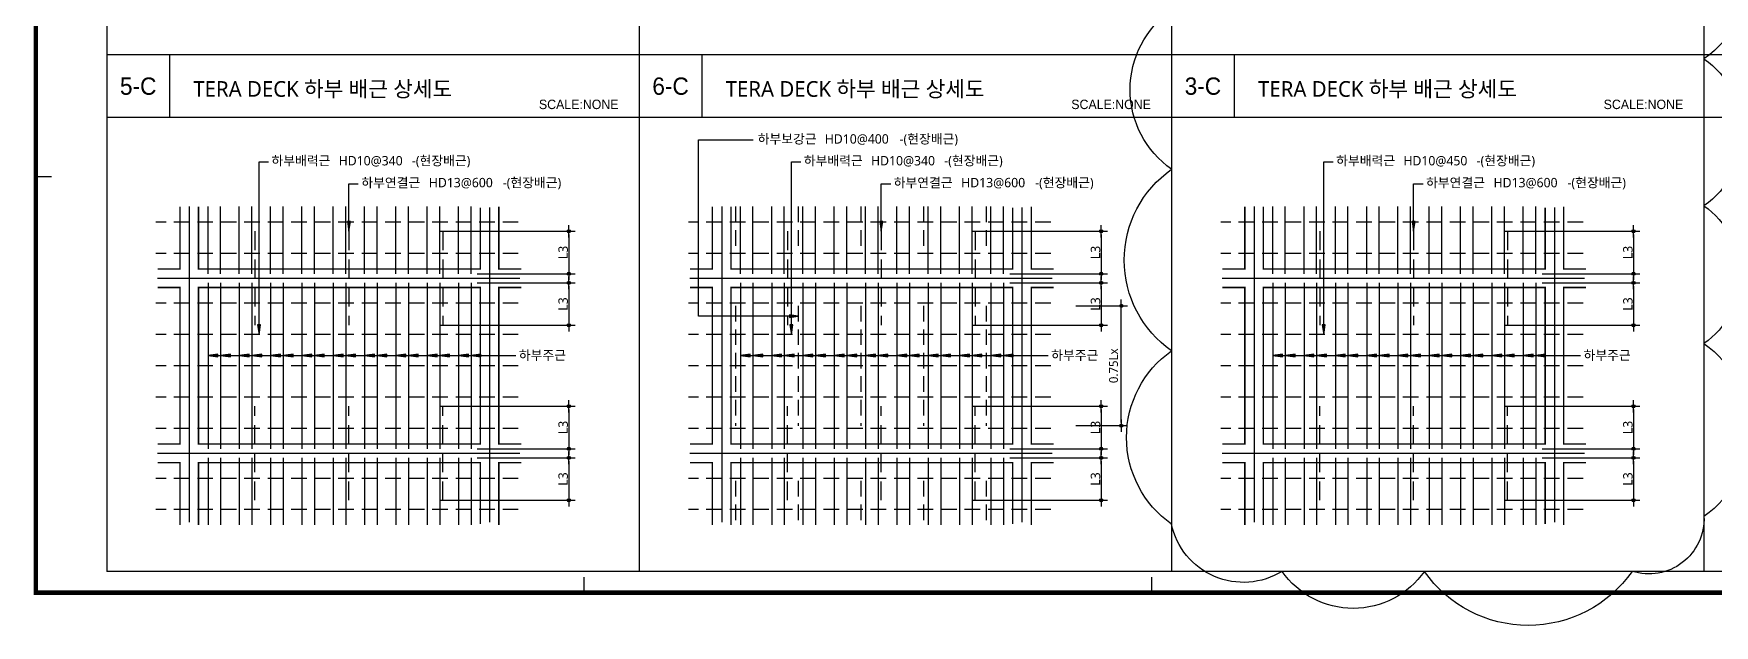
# Model space of a CAD drawing. Extents: x 10983 to 44623, y -18406 to 11294.
# Drawn here: x 19676 to 25043, y -463 to 1428 of the extents above; entities that cross this region are included whole.
import ezdxf
from ezdxf.enums import TextEntityAlignment as Align

# ---------------------------------------------------------------- set-up
doc = ezdxf.new("R2010")
doc.units = 0
doc.header["$LTSCALE"] = 100
doc.header["$MEASUREMENT"] = 0
doc.header["$PDMODE"] = 3
doc.header["$PDSIZE"] = 10
doc.linetypes.add('CEN', pattern=[62, 60, -1, 0, -1])
doc.linetypes.add('HIDDENX2', pattern=[0.75, 0.5, -0.25])
doc.layers.get('0').update_dxf_attribs({"linetype": 'CONTINUOUS'})
doc.layers.get('Defpoints').update_dxf_attribs({"color": 165, "linetype": 'CONTINUOUS'})
for name, color, linetype in [('$$배력근', 210, 'CONTINUOUS'), ('$$주근(이음근)', 130, 'CEN'), ('7DIM', 7, 'CONTINUOUS'), ('CEN', 1, 'CEN'), ('D-TEX1', 6, 'CONTINUOUS'), ('D-TEX3', 9, 'CONTINUOUS'), ('DIM', 7, 'CONTINUOUS'), ('E', 115, 'CONTINUOUS'), ('form', 7, 'CONTINUOUS'), ('H', 8, 'CONTINUOUS'), ('h3', 1, 'CONTINUOUS'), ('NDS_DCN', 10, 'CONTINUOUS'), ('TEXT', 3, 'CONTINUOUS'), ('TG-TABLE.TEX', 7, 'CONTINUOUS'), ('TXT', 3, 'CONTINUOUS'), ('이름', 7, 'CONTINUOUS')]:
    doc.layers.add(name, color=color, linetype=linetype)
doc.layers.add('AM_0', color=7, linetype='CONTINUOUS', lineweight=35)
doc.styles.add('H', font='malgun.ttf', dxfattribs={"width": 0.9})
doc.styles.add('HD', font='Gulim.ttf')
doc.styles.get("Standard").update_dxf_attribs({"font": ''})
doc.styles.add('VICON TEXT', font='malgun.ttf')
doc.styles.add('돋음', font='Dotum.ttf')
doc.styles.add('맑은고딕', font='malgun.ttf')
doc.styles.get('Standard').set_extended_font_data('Haansoft Dotum')
doc.dimstyles.get("Standard").update_dxf_attribs({"dimtxt": 0.18, "dimasz": 0.18, "dimexe": 0.18, "dimexo": 0.0625, "dimgap": 0.09, "dimtad": 0, "dimtih": 1, "dimtoh": 1, "dimdec": 4, "dimzin": 0, "dimdsep": 46, "dimtxsty": 'Standard', "dimcen": 0.09, "dimadec": 0, "dimazin": 0, "dimtfac": 1, "dimtdec": 4, "dimtofl": 0, "dimtmove": 0, "dimatfit": 3, "dimfxl": 1, "dimtolj": 1, "dimtzin": 0, "dimarcsym": 0})

# ---------------------------------------------------------------- blocks, each defined once
blk = doc.blocks.new('Deck_Sh03')
at = {"layer": 'form', "color": 30}
for p, q in [((-226.8, 1261.3), (-176.8, 1261.3)), ((1523.9, -68.2), (1523.9, -18.2)), ((3337.4, -68.2), (3337.4, -18.2))]:
    blk.add_line(p, q, dxfattribs=at)
at = {"layer": 'form', "color": 30, "const_width": 14.2}
blk.add_lwpolyline([(-226.8, 5250), (-226.8, -68.2), (7726.8, -68.2), (7726.8, 5250)], close=True, dxfattribs=at)
at = {"layer": 'TG-TABLE.TEX', "color": 3, "ltscale": 0.5, "style": 'VICON TEXT'}
blk.add_attdef('DKTYT', text='', height=100, dxfattribs=at).set_placement((2425.2, 5047), align=Align.RIGHT)
at = {"layer": 'TXT', "ltscale": 0.5, "style": 'VICON TEXT'}
blk.add_attdef('DKTYR', text='', height=45, dxfattribs=at).set_placement((7248.4, 1495), align=Align.RIGHT)
blk = doc.blocks.new('DIMDOT')
at = {"color": 0}
blk.add_line((-2, 0), (2, 0), dxfattribs=at)
for radius in [0.5, 0.25]:
    blk.add_circle((0, 0), radius, dxfattribs=at)
blk = doc.blocks.new('*D65')
at = {"layer": '7DIM', "linetype": 'ByBlock', "lineweight": -2}
for p, q in [((1062.9, 1086.2), (1495.1, 1086.2)), ((1475.1, 1076.2), (1475.1, 960.9)), ((1182.9, 950.9), (1495.1, 950.9))]:
    blk.add_line(p, q, dxfattribs=at)
at = {"layer": 'Defpoints', "color": 0, "ltscale": 0.5}
for p in [(1042.9, 1086.2), (1162.9, 950.9), (1475.1, 950.9)]:
    blk.add_point(p, dxfattribs=at)
at = {"layer": '7DIM', "lineweight": -2, "ltscale": 0.5, "xscale": 10, "yscale": 10, "zscale": 10}
for p, rotation in [((1475.1, 1086.2), 90), ((1475.1, 950.9), 270)]:
    blk.add_blockref('DIMDOT', p, dxfattribs=dict(at, rotation=rotation))
at = {"layer": '7DIM', "color": 9, "ltscale": 0.5, "insert": (1457.1, 1018.6), "char_height": 30, "attachment_point": 5, "rotation": 90, "style": 'VICON TEXT'}
blk.add_mtext('\\A1;L3', dxfattribs=at)
blk = doc.blocks.new('*D66')
at = {"layer": '7DIM', "linetype": 'ByBlock', "lineweight": -2}
for p, q in [((1182.9, 921.5), (1495.1, 921.5)), ((1475.1, 911.5), (1475.1, 796.2)), ((1062.9, 786.2), (1495.1, 786.2))]:
    blk.add_line(p, q, dxfattribs=at)
at = {"layer": 'Defpoints', "color": 0, "ltscale": 0.5}
for p in [(1162.9, 921.5), (1042.9, 786.2), (1475.1, 786.2)]:
    blk.add_point(p, dxfattribs=at)
at = {"layer": '7DIM', "lineweight": -2, "ltscale": 0.5, "xscale": 10, "yscale": 10, "zscale": 10}
for p, rotation in [((1475.1, 921.5), 90), ((1475.1, 786.2), 270)]:
    blk.add_blockref('DIMDOT', p, dxfattribs=dict(at, rotation=rotation))
at = {"layer": '7DIM', "color": 9, "ltscale": 0.5, "insert": (1457.1, 853.9), "char_height": 30, "attachment_point": 5, "rotation": 90, "style": 'VICON TEXT'}
blk.add_mtext('\\A1;L3', dxfattribs=at)
blk = doc.blocks.new('*D67')
at = {"layer": '7DIM', "linetype": 'ByBlock', "lineweight": -2}
for p, q in [((1062.9, 527.2), (1495.1, 527.2)), ((1475.1, 517.2), (1475.1, 401.9)), ((1182.9, 391.9), (1495.1, 391.9))]:
    blk.add_line(p, q, dxfattribs=at)
at = {"layer": 'Defpoints', "color": 0, "ltscale": 0.5}
for p in [(1042.9, 527.2), (1162.9, 391.9), (1475.1, 391.9)]:
    blk.add_point(p, dxfattribs=at)
at = {"layer": '7DIM', "lineweight": -2, "ltscale": 0.5, "xscale": 10, "yscale": 10, "zscale": 10}
for p, rotation in [((1475.1, 527.2), 90), ((1475.1, 391.9), 270)]:
    blk.add_blockref('DIMDOT', p, dxfattribs=dict(at, rotation=rotation))
at = {"layer": '7DIM', "color": 9, "ltscale": 0.5, "insert": (1457.1, 459.6), "char_height": 30, "attachment_point": 5, "rotation": 90, "style": 'VICON TEXT'}
blk.add_mtext('\\A1;L3', dxfattribs=at)
blk = doc.blocks.new('*D68')
at = {"layer": '7DIM', "linetype": 'ByBlock', "lineweight": -2}
for p, q in [((1182.9, 362.5), (1495.1, 362.5)), ((1475.1, 352.5), (1475.1, 237.2)), ((1062.9, 227.2), (1495.1, 227.2))]:
    blk.add_line(p, q, dxfattribs=at)
at = {"layer": 'Defpoints', "color": 0, "ltscale": 0.5}
for p in [(1162.9, 362.5), (1042.9, 227.2), (1475.1, 227.2)]:
    blk.add_point(p, dxfattribs=at)
at = {"layer": '7DIM', "lineweight": -2, "ltscale": 0.5, "xscale": 10, "yscale": 10, "zscale": 10}
for p, rotation in [((1475.1, 362.5), 90), ((1475.1, 227.2), 270)]:
    blk.add_blockref('DIMDOT', p, dxfattribs=dict(at, rotation=rotation))
at = {"layer": '7DIM', "color": 9, "ltscale": 0.5, "insert": (1457.1, 294.9), "char_height": 30, "attachment_point": 5, "rotation": 90, "style": 'VICON TEXT'}
blk.add_mtext('\\A1;L3', dxfattribs=at)
blk = doc.blocks.new('Bar_SB01')
at = {"layer": 'D-TEX3', "linetype": 'ByBlock'}
h = blk.add_hatch(color=256, dxfattribs=at)
h.paths.add_polyline_path([(490.7, 787.9), (486, 787.9), (486, 756.5)])
h.paths.add_polyline_path([(486, 787.9), (481.3, 787.9), (486, 756.5)])
at = {"layer": 'H', "true_color": 0xc7c8ca}
h = blk.add_hatch(color=9, dxfattribs=at)
h.dxf.hatch_style = 1
h.paths.add_polyline_path([(1486.1, 3666.7), (1285.1, 3666.7), (1285.1, 3642.6), (1486.1, 3642.6)])
h.paths.add_polyline_path([(1285.1, 3666.7), (1153.2, 3666.7), (1123.9, 3642.6), (1285.1, 3642.6), (1285.1, 3646.7)])
h.paths.add_polyline_path([(1153.2, 3666.7), (993.3, 3666.7), (962.4, 3642.6), (1123.9, 3642.6)])
h.paths.add_polyline_path([(972.4, 3666.7), (952.7, 3666.7), (951.7, 3642.6), (960.5, 3642.6)])
h.paths.add_polyline_path([(952.7, 3666.7), (914.4, 3666.7), (914.4, 3642.6), (951.7, 3642.6)])
h.paths.add_polyline_path([(914.4, 3666.7), (739.7, 3666.7), (729.1, 3642.6), (914.4, 3642.6)])
h.paths.add_polyline_path([(739.7, 3666.7), (729.1, 3666.7), (729.1, 3642.6)], flags=17)
h.paths.add_polyline_path([(729.1, 3666.7), (718.5, 3666.7), (729.1, 3642.6)], flags=17)
h.paths.add_polyline_path([(718.5, 3666.7), (543.7, 3666.7), (543.7, 3642.6), (729.1, 3642.6)])
h.paths.add_polyline_path([(541.8, 3666.7), (530.2, 3666.7), (543.7, 3642.6), (543.7, 3642.6)])
h.paths.add_polyline_path([(543.7, 3666.7), (541.8, 3666.7), (543.7, 3642.6)])
h.paths.add_polyline_path([(530.2, 3666.7), (343.7, 3666.7), (343.7, 3642.6), (543.7, 3642.6)])
h.paths.add_polyline_path([(960.5, 3642.6), (962.4, 3642.6), (993.3, 3666.7), (972.4, 3666.7)])
at = {"layer": '$$배력근', "linetype": 'HIDDENX2'}
for p, q in [((1313.9, 1115.9), (156.8, 1115.9)), ((1313.9, 1015.5), (156.8, 1015.5)), ((1313.9, 856.5), (156.8, 856.5)), ((1313.9, 756.5), (156.8, 756.5)), ((1313.9, 656.5), (156.8, 656.5)), ((1313.9, 556.5), (156.8, 556.5)), ((1313.9, 456.5), (156.8, 456.5)), ((1313.9, 297.1), (156.8, 297.1)), ((1313.9, 197.9), (156.8, 197.9))]:
    blk.add_line(p, q, dxfattribs=at)
at = {"layer": 'D-TEX3'}
for p, q in [((1486.1, 3666.7), (343.7, 3666.7)), ((1486.1, 3642.6), (343.7, 3642.6))]:
    blk.add_line(p, q, dxfattribs=at)
at = {"layer": 'D-TEX3', "linetype": 'ByBlock'}
for p, q in [((486, 756.5), (486, 1308.3)), ((486, 1308.3), (516, 1308.3))]:
    blk.add_line(p, q, dxfattribs=at)
blk.add_lwpolyline([(490.7, 787.9), (481.3, 787.9), (486, 756.5), (490.7, 787.9)], dxfattribs=at)
at = {"layer": '이름', "color": 7}
for q in [(902.6, 3615.5), (927.2, 3615.5)]:
    blk.add_line((914.9, 3642.6), q, dxfattribs=at)
at = {"layer": '이름'}
blk.add_lwpolyline([(914.9, 3642.6), (914.9, 3396.5), (1130.7, 3396.5)], dxfattribs=at)
at = {"layer": 'D-TEX1', "color": 9, "linetype": 'ByBlock', "style": 'VICON TEXT'}
for s, p in [('하부배력근 ', (525.6, 1296.8)), ('-(현장배근)', (974.1, 1296.8))]:
    blk.add_text(s, height=30, dxfattribs=at).set_placement(p)
at = {"layer": 'D-TEX3', "color": 30, "ltscale": 0.5, "style": 'H', "width": 0.9}
blk.add_attdef('BAS', (1323.4, 3382.7), '', height=30, dxfattribs=at)
at = {"layer": '이름', "style": 'H', "width": 0.9}
for s, p in [('하부배력근', (1134.7, 3382.4)), ('(현장배근)', (1522.8, 3382.7))]:
    blk.add_text(s, height=30, dxfattribs=at).set_placement(p)
at = {"layer": '이름', "color": 30, "ltscale": 0.5, "style": 'VICON TEXT'}
blk.add_attdef('BAS', (740.2, 1296.8), '', height=30, dxfattribs=at)
blk = doc.blocks.new('ARR_TXT_MB01')
at = {"layer": 'D-TEX3', "linetype": 'ByBlock'}
h = blk.add_hatch(color=256, dxfattribs=at)
h.paths.add_polyline_path([(479.9, 819.2), (479.9, 815), (507.6, 815)])
h.paths.add_polyline_path([(479.9, 815), (479.9, 810.9), (507.6, 815)])
blk.add_lwpolyline([(479.9, 819.2), (479.9, 810.9), (507.6, 815), (479.9, 819.2)], dxfattribs=at)
at = {"layer": 'DIM'}
blk.add_lwpolyline([(507.6, 815), (189.2, 815), (189.2, 1378.3), (363.4, 1378.3)], dxfattribs=at)
at = {"layer": '이름', "color": 7}
for q in [(1093.4, 3590.5), (1117.9, 3590.5)]:
    blk.add_line((1105.7, 3617.6), q, dxfattribs=at)
at = {"layer": '이름'}
blk.add_lwpolyline([(1105.7, 3617.6), (1105.7, 3513.8), (1134.3, 3513.8)], dxfattribs=at)
at = {"layer": 'D-TEX3', "color": 30, "ltscale": 0.5, "style": 'H', "width": 0.9}
blk.add_attdef('BAM', (1325.5, 3496.9), '', height=30, dxfattribs=at)
at = {"layer": 'D-TEX3', "color": 30, "ltscale": 0.5, "style": 'VICON TEXT'}
blk.add_attdef('BAM', (592.5, 1366.4), '', height=30, dxfattribs=at)
at = {"layer": 'TEXT', "color": 9, "style": 'VICON TEXT'}
for s, p in [('하부보강근', (378.3, 1366.4)), ('-(현장배근)', (831.4, 1366.4))]:
    blk.add_text(s, height=30, dxfattribs=at).set_placement(p)
at = {"layer": '이름', "style": 'H', "width": 0.9}
for s, p in [('하부보강근', (1136.8, 3496.5)), ('(현장배근)', (1524.9, 3496.9))]:
    blk.add_text(s, height=30, dxfattribs=at).set_placement(p)
blk = doc.blocks.new('*D25')
at = {"layer": 'Defpoints', "color": 0, "linetype": 'ByBlock', "transparency": 16777216}
for p in [(102594.1, 197.1), (102759.6, 197.1), (102594.1, -185.6)]:
    blk.add_point(p, dxfattribs=at)
at = {"layer": 'DIM', "linetype": 'ByBlock', "lineweight": -2, "transparency": 16777216}
for p, q in [((102614.1, 197.1), (102779.6, 197.1)), ((102759.6, -175.6), (102759.6, 187.1)), ((102614.1, -185.6), (102779.6, -185.6))]:
    blk.add_line(p, q, dxfattribs=at)
at = {"layer": 'DIM', "linetype": 'ByBlock', "lineweight": -2, "transparency": 16777216, "xscale": 10, "yscale": 10, "zscale": 10}
for p, rotation in [((102759.6, 197.1), 90), ((102759.6, -185.6), 270)]:
    blk.add_blockref('DIMDOT', p, dxfattribs=dict(at, rotation=rotation))
at = {"layer": 'DIM', "color": 210, "linetype": 'ByBlock', "transparency": 16777216, "insert": (102735.2, 5.7), "char_height": 40, "attachment_point": 5, "rotation": 90, "style": 'VICON TEXT'}
blk.add_mtext('\\A1;{\\H.7x;0.75Lx}', dxfattribs=at)
blk = doc.blocks.new('_Open30')
at = {"color": 0, "linetype": 'ByBlock', "lineweight": -2}
for p, q in [((-1, 0.27), (0, 0)), ((0, 0), (-1, -0.27)), ((0, 0), (-1, 0))]:
    blk.add_line(p, q, dxfattribs=at)
blk = doc.blocks.new('Deck_Sh04')
at = {"linetype": 'ByBlock'}
for p, q in [((0, 4950), (1700, 4950)), ((0, 4950), (0, 0)), ((200, 4950), (200, 4750)), ((1700, 4950), (1700, 0)), ((0, 4750), (1700, 4750)), ((0, 3300), (1700, 3300)), ((200, 3300), (200, 3100)), ((0, 3100), (1700, 3100)), ((1700, 1650), (0, 1650)), ((200, 1650), (200, 1450)), ((1700, 1450), (0, 1450)), ((1700, 0), (0, 0))]:
    blk.add_line(p, q, dxfattribs=at)
blk = doc.blocks.new('Deck_NDDis_Basic')
at = {"layer": 'NDS_DCN', "linetype": 'ByBlock'}
h = blk.add_hatch(color=256, dxfattribs=at)
h.paths.add_polyline_path([(777.63998, 1117.62935), (772.92268, 1117.62935), (772.92268, 1086.20346)])
h.paths.add_polyline_path([(772.92268, 1117.62935), (768.20539, 1117.62935), (772.92268, 1086.20346)])
h = blk.add_hatch(color=256, dxfattribs=at)
h.paths.add_polyline_path([(354.36776, 684.76068), (354.36776, 689.47797), (322.94188, 689.47797)])
h.paths.add_polyline_path([(354.36776, 689.47797), (354.36776, 694.19526), (322.94188, 689.47797)])
h = blk.add_hatch(color=256, dxfattribs=at)
h.paths.add_polyline_path([(394.36776, 684.76068), (394.36776, 689.47797), (362.94188, 689.47797)])
h.paths.add_polyline_path([(394.36776, 689.47797), (394.36776, 694.19526), (362.94188, 689.47797)])
h = blk.add_hatch(color=256, dxfattribs=at)
h.paths.add_polyline_path([(454.36776, 684.76068), (454.36776, 689.47797), (422.94188, 689.47797)])
h.paths.add_polyline_path([(454.36776, 689.47797), (454.36776, 694.19526), (422.94188, 689.47797)])
h = blk.add_hatch(color=256, dxfattribs=at)
h.paths.add_polyline_path([(494.36776, 684.76068), (494.36776, 689.47797), (462.94188, 689.47797)])
h.paths.add_polyline_path([(494.36776, 689.47797), (494.36776, 694.19526), (462.94188, 689.47797)])
h = blk.add_hatch(color=256, dxfattribs=at)
h.paths.add_polyline_path([(554.36776, 684.76068), (554.36776, 689.47797), (522.94188, 689.47797)])
h.paths.add_polyline_path([(554.36776, 689.47797), (554.36776, 694.19526), (522.94188, 689.47797)])
h = blk.add_hatch(color=256, dxfattribs=at)
h.paths.add_polyline_path([(594.36776, 684.76068), (594.36776, 689.47797), (562.94188, 689.47797)])
h.paths.add_polyline_path([(594.36776, 689.47797), (594.36776, 694.19526), (562.94188, 689.47797)])
h = blk.add_hatch(color=256, dxfattribs=at)
h.paths.add_polyline_path([(654.36776, 684.76068), (654.36776, 689.47797), (622.94188, 689.47797)])
h.paths.add_polyline_path([(654.36776, 689.47797), (654.36776, 694.19526), (622.94188, 689.47797)])
h = blk.add_hatch(color=256, dxfattribs=at)
h.paths.add_polyline_path([(694.36776, 684.76068), (694.36776, 689.47797), (662.94188, 689.47797)])
h.paths.add_polyline_path([(694.36776, 689.47797), (694.36776, 694.19526), (662.94188, 689.47797)])
h = blk.add_hatch(color=256, dxfattribs=at)
h.paths.add_polyline_path([(754.36776, 684.76068), (754.36776, 689.47797), (722.94188, 689.47797)])
h.paths.add_polyline_path([(754.36776, 689.47797), (754.36776, 694.19526), (722.94188, 689.47797)])
h = blk.add_hatch(color=256, dxfattribs=at)
h.paths.add_polyline_path([(794.36776, 684.76068), (794.36776, 689.47797), (762.94188, 689.47797)])
h.paths.add_polyline_path([(794.36776, 689.47797), (794.36776, 694.19526), (762.94188, 689.47797)])
h = blk.add_hatch(color=256, dxfattribs=at)
h.paths.add_polyline_path([(854.36776, 684.76068), (854.36776, 689.47797), (822.94188, 689.47797)])
h.paths.add_polyline_path([(854.36776, 689.47797), (854.36776, 694.19526), (822.94188, 689.47797)])
h = blk.add_hatch(color=256, dxfattribs=at)
h.paths.add_polyline_path([(894.36776, 684.76068), (894.36776, 689.47797), (862.94188, 689.47797)])
h.paths.add_polyline_path([(894.36776, 689.47797), (894.36776, 694.19526), (862.94188, 689.47797)])
h = blk.add_hatch(color=256, dxfattribs=at)
h.paths.add_polyline_path([(954.36776, 684.76068), (954.36776, 689.47797), (922.94188, 689.47797)])
h.paths.add_polyline_path([(954.36776, 689.47797), (954.36776, 694.19526), (922.94188, 689.47797)])
h = blk.add_hatch(color=256, dxfattribs=at)
h.paths.add_polyline_path([(994.36776, 684.76068), (994.36776, 689.47797), (962.94188, 689.47797)])
h.paths.add_polyline_path([(994.36776, 689.47797), (994.36776, 694.19526), (962.94188, 689.47797)])
h = blk.add_hatch(color=256, dxfattribs=at)
h.paths.add_polyline_path([(1054.36776, 684.76068), (1054.36776, 689.47797), (1022.94188, 689.47797)])
h.paths.add_polyline_path([(1054.36776, 689.47797), (1054.36776, 694.19526), (1022.94188, 689.47797)])
h = blk.add_hatch(color=256, dxfattribs=at)
h.paths.add_polyline_path([(1094.36776, 684.76068), (1094.36776, 689.47797), (1062.94188, 689.47797)])
h.paths.add_polyline_path([(1094.36776, 689.47797), (1094.36776, 694.19526), (1062.94188, 689.47797)])
h = blk.add_hatch(color=256, dxfattribs=at)
h.paths.add_polyline_path([(1154.36776, 684.76068), (1154.36776, 689.47797), (1122.94188, 689.47797)])
h.paths.add_polyline_path([(1154.36776, 689.47797), (1154.36776, 694.19526), (1122.94188, 689.47797)])
h = blk.add_hatch(color=256, dxfattribs=at)
h.paths.add_polyline_path([(1194.36776, 684.76068), (1194.36776, 689.47797), (1162.94188, 689.47797)])
h.paths.add_polyline_path([(1194.36776, 689.47797), (1194.36776, 694.19526), (1162.94188, 689.47797)])
at = {"layer": '$$주근(이음근)', "linetype": 'HIDDENX2', "ltscale": 1.2}
for p, q in [((472.92268, 1086.20346), (472.92268, 786.20346)), ((772.92268, 1086.20346), (772.92268, 786.20346)), ((1072.92268, 1086.20346), (1072.92268, 786.20346)), ((472.92268, 227.20346), (472.92268, 527.20346)), ((772.92268, 227.20346), (772.92268, 527.20346)), ((1072.92268, 227.20346), (1072.92268, 527.20346))]:
    blk.add_line(p, q, dxfattribs=at)
at = {"linetype": 'ByBlock'}
for p, q in [((0, 4950), (0, 0)), ((1700, 4950), (1700, 0)), ((1700, 1650), (0, 1650)), ((1700, 1650), (0, 1650)), ((200, 1650), (200, 1450)), ((1700, 1450), (0, 1450)), ((1700, 0), (0, 0))]:
    blk.add_line(p, q, dxfattribs=at)
at = {"layer": '7DIM', "linetype": 'ByBlock', "const_width": 5}
for points in [[(161.93925, 965.90346), (233.54188, 965.90346), (233.54188, 1165.07836)], [(292.94188, 1165.07836), (292.94188, 965.90346), (1192.54188, 965.90346), (1192.54188, 1162.03581)], [(1323.54451, 965.90346), (1251.94188, 965.90346), (1251.94188, 1165.07836)], [(161.93925, 906.50346), (233.54188, 906.50346), (233.54188, 406.90346), (161.93925, 406.90346)], [(292.94188, 906.50346), (1192.54188, 906.50346), (1192.54188, 406.90346), (292.94188, 406.90346), (292.94188, 906.50346)], [(1323.54451, 906.50346), (1251.94188, 906.50346), (1251.94188, 406.90346), (1323.54451, 406.90346)], [(161.93925, 347.10346), (233.54188, 347.10346), (233.54188, 147.92857)], [(292.94188, 147.92857), (292.94188, 347.10346), (1192.54188, 347.10346), (1192.54188, 150.97111)], [(1323.54451, 347.10346), (1251.94188, 347.10346), (1251.94188, 147.92857)]]:
    blk.add_lwpolyline(points, dxfattribs=at)
at = {"layer": 'CEN', "color": 8}
for p, q in [((263.24188, 1165.07836), (263.24188, 156.97528)), ((1222.24188, 1162.03581), (1222.24188, 156.97528)), ((161.93925, 936.20346), (1319.00753, 936.20346)), ((161.93925, 377.20346), (1319.00753, 377.20346))]:
    blk.add_line(p, q, dxfattribs=at)
at = {"layer": 'E', "color": 7}
for p, q in [((322.94188, 950.90346), (322.94188, 1165.07836)), ((362.94188, 950.90346), (362.94188, 1165.07836)), ((422.94188, 950.90346), (422.94188, 1165.07836)), ((462.94188, 950.90346), (462.94188, 1165.07836)), ((522.94188, 950.90346), (522.94188, 1165.07836)), ((562.94188, 950.90346), (562.94188, 1165.07836)), ((622.94188, 950.90346), (622.94188, 1165.07836)), ((662.94188, 950.90346), (662.94188, 1165.07836)), ((722.94188, 950.90346), (722.94188, 1165.07836)), ((762.94188, 950.90346), (762.94188, 1165.07836)), ((822.94188, 950.90346), (822.94188, 1165.07836)), ((862.94188, 950.90346), (862.94188, 1165.07836)), ((922.94188, 950.90346), (922.94188, 1165.07836)), ((962.94188, 950.90346), (962.94188, 1165.07836)), ((1022.94188, 950.90346), (1022.94188, 1165.07836)), ((1062.94188, 950.90346), (1062.94188, 1165.07836)), ((1122.94188, 950.90346), (1122.94188, 1165.07836)), ((1162.94188, 950.90346), (1162.94188, 1165.07836)), ((322.94188, 921.50346), (322.94188, 391.90346)), ((362.94188, 921.50346), (362.94188, 391.90346)), ((422.94188, 921.50346), (422.94188, 391.90346)), ((462.94188, 921.50346), (462.94188, 391.90346)), ((522.94188, 921.50346), (522.94188, 391.90346)), ((562.94188, 921.50346), (562.94188, 391.90346)), ((622.94188, 921.50346), (622.94188, 391.90346)), ((662.94188, 921.50346), (662.94188, 391.90346)), ((722.94188, 921.50346), (722.94188, 391.90346)), ((762.94188, 921.50346), (762.94188, 391.90346)), ((822.94188, 921.50346), (822.94188, 391.90346)), ((862.94188, 921.50346), (862.94188, 391.90346)), ((922.94188, 921.50346), (922.94188, 391.90346)), ((962.94188, 921.50346), (962.94188, 391.90346)), ((1022.94188, 921.50346), (1022.94188, 391.90346)), ((1062.94188, 921.50346), (1062.94188, 391.90346)), ((1122.94188, 921.50346), (1122.94188, 391.90346)), ((1162.94188, 921.50346), (1162.94188, 391.90346)), ((322.94188, 362.50346), (322.94188, 148.32857)), ((362.94188, 362.50346), (362.94188, 148.32857)), ((422.94188, 362.50346), (422.94188, 148.32857)), ((462.94188, 362.50346), (462.94188, 148.32857)), ((522.94188, 362.50346), (522.94188, 148.32857)), ((562.94188, 362.50346), (562.94188, 148.32857)), ((622.94188, 362.50346), (622.94188, 148.32857)), ((662.94188, 362.50346), (662.94188, 148.32857)), ((722.94188, 362.50346), (722.94188, 148.32857)), ((762.94188, 362.50346), (762.94188, 148.32857)), ((822.94188, 362.50346), (822.94188, 148.32857)), ((862.94188, 362.50346), (862.94188, 148.32857)), ((922.94188, 362.50346), (922.94188, 148.32857)), ((962.94188, 362.50346), (962.94188, 148.32857)), ((1022.94188, 362.50346), (1022.94188, 148.32857)), ((1062.94188, 362.50346), (1062.94188, 148.32857)), ((1122.94188, 362.50346), (1122.94188, 148.32857)), ((1162.94188, 362.50346), (1162.94188, 148.32857))]:
    blk.add_line(p, q, dxfattribs=at)
at = {"layer": 'NDS_DCN', "linetype": 'ByBlock'}
for p, q in [((772.92268, 1086.20346), (772.92268, 1238.29348)), ((772.92268, 1238.29348), (802.92268, 1238.29348)), ((322.94188, 689.47797), (1305.91078, 689.47797))]:
    blk.add_line(p, q, dxfattribs=at)
for points in [[(777.63998, 1117.62935), (768.20539, 1117.62935), (772.92268, 1086.20346), (777.63998, 1117.62935)], [(354.36776, 684.76068), (354.36776, 694.19526), (322.94188, 689.47797), (354.36776, 684.76068)], [(394.36776, 684.76068), (394.36776, 694.19526), (362.94188, 689.47797), (394.36776, 684.76068)], [(454.36776, 684.76068), (454.36776, 694.19526), (422.94188, 689.47797), (454.36776, 684.76068)], [(494.36776, 684.76068), (494.36776, 694.19526), (462.94188, 689.47797), (494.36776, 684.76068)], [(554.36776, 684.76068), (554.36776, 694.19526), (522.94188, 689.47797), (554.36776, 684.76068)], [(594.36776, 684.76068), (594.36776, 694.19526), (562.94188, 689.47797), (594.36776, 684.76068)], [(654.36776, 684.76068), (654.36776, 694.19526), (622.94188, 689.47797), (654.36776, 684.76068)], [(694.36776, 684.76068), (694.36776, 694.19526), (662.94188, 689.47797), (694.36776, 684.76068)], [(754.36776, 684.76068), (754.36776, 694.19526), (722.94188, 689.47797), (754.36776, 684.76068)], [(794.36776, 684.76068), (794.36776, 694.19526), (762.94188, 689.47797), (794.36776, 684.76068)], [(854.36776, 684.76068), (854.36776, 694.19526), (822.94188, 689.47797), (854.36776, 684.76068)], [(894.36776, 684.76068), (894.36776, 694.19526), (862.94188, 689.47797), (894.36776, 684.76068)], [(954.36776, 684.76068), (954.36776, 694.19526), (922.94188, 689.47797), (954.36776, 684.76068)], [(994.36776, 684.76068), (994.36776, 694.19526), (962.94188, 689.47797), (994.36776, 684.76068)], [(1054.36776, 684.76068), (1054.36776, 694.19526), (1022.94188, 689.47797), (1054.36776, 684.76068)], [(1094.36776, 684.76068), (1094.36776, 694.19526), (1062.94188, 689.47797), (1094.36776, 684.76068)], [(1154.36776, 684.76068), (1154.36776, 694.19526), (1122.94188, 689.47797), (1154.36776, 684.76068)], [(1194.36776, 684.76068), (1194.36776, 694.19526), (1162.94188, 689.47797), (1194.36776, 684.76068)]]:
    blk.add_lwpolyline(points, dxfattribs=at)
at = {"layer": 'D-TEX1', "color": 9, "linetype": 'ByBlock', "style": 'VICON TEXT'}
for s, p in [('하부연결근 ', (812.56406, 1226.77561)), ('-(현장배근)', (1264.30023, 1226.77561)), ('하부주근', (1315.55215, 675.42004))]:
    blk.add_text(s, height=30, dxfattribs=at).set_placement(p)
at = {"layer": 'D-TEX3', "color": 3, "style": 'HD'}
blk.add_text('SCALE:NONE', height=30.154091, dxfattribs=at).set_placement((1379.66408, 1476.63514))
at = {"layer": 'D-TEX3', "style": '돋음'}
for tag, p in [('DK-NM1', (100, 4850)), ('DK-NM2', (100, 3200)), ('DK-NM3', (100, 1550))]:
    blk.add_attdef(tag, text='', height=55.2825, dxfattribs=at).set_placement(p, align=Align.MIDDLE_CENTER)
at = {"layer": 'D-TEX3', "color": 30, "ltscale": 0.5, "style": 'H', "width": 0.9}
for tag, p in [('DTS', (950.46, 4092.53136)), ('TGT', (338.15036, 4008.10602)), ('TGL', (1603.29459, 3971.78399)), ('TGL', (1617.94186, 3972.17132)), ('TGB', (340.63197, 3720.45563))]:
    blk.add_attdef(tag, p, '', height=30, dxfattribs=at)
at = {"layer": 'D-TEX3', "color": 30, "style": 'VICON TEXT'}
for tag, p in [('TC', (120.2153, 3919.47298)), ('DD', (201.48537, 3895.47558)), ('THK', (50.29682, 3753.13846)), ('TGH', (120.29682, 3724.88155)), ('BC', (191.56708, 3598.94352))]:
    blk.add_attdef(tag, text='', height=30, rotation=90, dxfattribs=at).set_placement(p, align=Align.CENTER)
at = {"layer": 'D-TEX3', "color": 30, "linetype": 'ByBlock', "ltscale": 0.5, "style": 'VICON TEXT'}
for tag, p in [('DTS', (775.02404, 2996.85035)), ('CTS', (1025.02404, 2856.67482)), ('CBS', (1028.14934, 1226.77561))]:
    blk.add_attdef(tag, p, '', height=30, dxfattribs=at)
at = {"layer": 'TEXT', "color": 6, "style": '돋음'}
blk.add_attdef('NAME', (578.91348, 4655.39956), '', height=50, dxfattribs=at)
at = {"layer": '7DIM', "linetype": 'ByBlock'}
for base, p1, p2, picture, middle in [((1475.06428, 950.90346), (1042.94188, 1086.20346), (1162.94188, 950.90346), '*D65', (1457.06496, 1018.55346)), ((1475.06428, 786.20346), (1162.94188, 921.50346), (1042.94188, 786.20346), '*D66', (1457.06496, 853.85346)), ((1475.06428, 391.90346), (1042.94188, 527.20346), (1162.94188, 391.90346), '*D67', (1457.06496, 459.55346)), ((1475.06428, 227.20346), (1162.94188, 362.50346), (1042.94188, 227.20346), '*D68', (1457.06496, 294.85346))]:
    dim = blk.add_linear_dim(base=base, p1=p1, p2=p2, angle=90, text='L3', dimstyle='Standard', override={"dimscale": 10, "dimtxt": 3, "dimasz": 1, "dimexe": 2, "dimexo": 2, "dimgap": 0.25, "dimtad": 1, "dimtih": 0, "dimtoh": 0, "dimdec": 0, "dimzin": 8, "dimtxsty": 'VICON TEXT', "dimblk": 'DIMDOT', "dimcen": 0, "dimdle": 2, "dimclrd": 256, "dimclre": 256, "dimclrt": 9, "dimtfac": 0.1, "dimtdec": 0, "dimtix": 1, "dimtofl": 1, "dimtmove": 2, "dimtvp": 0.093333, "dimtzin": 8}, dxfattribs=at)
    dim.commit()
    dim.dimension.update_dxf_attribs({"geometry": picture, "text_midpoint": middle})
blk = doc.blocks.new('Bar_MB400')
at = {"layer": 'AM_0'}
for centre in [(364.3, 3630.6), (1105.7, 3630.6)]:
    blk.add_circle(centre, 12, dxfattribs=at)
at = {"layer": 'H', "color": 12, "linetype": 'Continuous', "ltscale": 0.5}
for p, q in [((367.3, 3618.9), (352.7, 3633.6)), ((354, 3624.3), (370.6, 3640.9)), ((354.8, 3638), (357, 3640.1)), ((374.7, 3624.4), (358.2, 3640.9)), ((361.4, 3618.9), (376, 3633.5)), ((373.1, 3638.9), (372.6, 3639.3)), ((1093.7, 3631.6), (1104.6, 3642.6)), ((1111.4, 3620), (1095.1, 3636.4)), ((1097.1, 3622.2), (1114.1, 3639.2)), ((1117.2, 3627.1), (1102.2, 3642.1)), ((1106.3, 3618.6), (1117.7, 3630))]:
    blk.add_line(p, q, dxfattribs=at)
at = {"layer": 'h3', "color": 3, "linetype": 'HIDDENX2'}
for p, q in [((307.5, 1165.1), (307.5, 1024.3)), ((507.5, 1165.1), (507.5, 1024.3)), ((707.5, 1165.1), (707.5, 1024.3)), ((907.5, 1165.1), (907.5, 1024.3)), ((1107.5, 1165.1), (1107.5, 1024.3)), ((307.5, 848.1), (307.5, 465.3)), ((507.5, 848.1), (507.5, 465.3)), ((707.5, 848.1), (707.5, 465.3)), ((907.5, 848.1), (907.5, 465.3)), ((1107.5, 848.1), (1107.5, 465.3)), ((307.5, 288.7), (307.5, 147.9)), ((507.5, 288.7), (507.5, 147.9)), ((707.5, 288.7), (707.5, 147.9)), ((907.5, 288.7), (907.5, 147.9)), ((1107.5, 288.7), (1107.5, 147.9))]:
    blk.add_line(p, q, dxfattribs=at)
at = {"layer": 'DIM', "linetype": 'ByBlock'}
dim = blk.add_linear_dim(base=(1539.3, 848.1), p1=(1373.7, 465.3), p2=(1373.7, 848.1), angle=90, text='{\\H.7x;0.75Lx}', dimstyle='Standard', override={"dimscale": 10, "dimtxt": 4, "dimasz": 1, "dimexe": 2, "dimexo": 2, "dimgap": 1, "dimtad": 1, "dimtih": 0, "dimtoh": 0, "dimdec": 0, "dimzin": 8, "dimtxsty": 'VICON TEXT', "dimblk": 'DIMDOT', "dimcen": 0, "dimdle": 2, "dimclrd": 256, "dimclre": 256, "dimclrt": 210, "dimtfac": 0.1, "dimtdec": 0, "dimtix": 1, "dimtofl": 1, "dimtmove": 2, "dimldrblk": 'Open30', "dimtvp": 0.093333, "dimtzin": 8}, dxfattribs=at)
dim.commit()
dim.dimension.update_dxf_attribs({"geometry": '*D25', "text_midpoint": (1514.8, 656.7), "insert": (-101220.4, 651)})

msp = doc.modelspace()

# ---------------------------------------------------------------- linework, layer by layer
at = {"layer": 'NDS_DCN', "color": 7}
msp.add_lwpolyline([(25010, 1924.1, -0.520567), (25010, 1347.1, -0.520567), (25010, 877.6, -0.520567), (25010, 437.6, -0.520567), (25010, -114.7, -0.520567), (24780.5, -290.1, -0.520567), (24117.2, -290.1, -0.520567), (23662.8, -290.1, -0.520567), (23310, -138.9, -0.520567), (23310, 414.1, -0.520567), (23310, 994.2, -0.520567), (23310, 1503.2, -0.520567)], format="xyb", dxfattribs=at)

# ---------------------------------------------------------------- block references
at = {"ltscale": 0.5}
msp.add_blockref('Deck_Sh03', (19910, -290.1), dxfattribs=at)
at = {"layer": 'D-TEX3', "ltscale": 0.5}
ref = msp.add_blockref('Bar_SB01', (19910, -290.1), dxfattribs=at)
ref.add_attrib('BAS', 'HD10@340', (21233.4, 3092.7), dxfattribs={"color": 30, "ltscale": 0.5, "height": 30, "style": 'H', "width": 0.9})
ref.add_attrib('BAS', 'HD10@340', (20650.2, 1006.7), dxfattribs={"layer": '이름', "color": 30, "ltscale": 0.5, "height": 30, "style": 'VICON TEXT'})
ref = msp.add_blockref('Bar_SB01', (21610, -290.1), dxfattribs=at)
ref.add_attrib('BAS', 'HD10@340', (22933.4, 3092.7), dxfattribs={"color": 30, "ltscale": 0.5, "height": 30, "style": 'H', "width": 0.9})
ref.add_attrib('BAS', 'HD10@340', (22350.2, 1006.7), dxfattribs={"layer": '이름', "color": 30, "ltscale": 0.5, "height": 30, "style": 'VICON TEXT'})
msp.add_blockref('Bar_MB400', (21610, -290.1), dxfattribs=at)
ref = msp.add_blockref('Bar_SB01', (23310, -290.1), dxfattribs=at)
ref.add_attrib('BAS', 'HD10@450', (24633.4, 3092.7), dxfattribs={"color": 30, "ltscale": 0.5, "height": 30, "style": 'H', "width": 0.9})
ref.add_attrib('BAS', 'HD10@450', (24050.2, 1006.7), dxfattribs={"layer": '이름', "color": 30, "ltscale": 0.5, "height": 30, "style": 'VICON TEXT'})
ref = msp.add_blockref('ARR_TXT_MB01', (21610, -290.1), dxfattribs=at)
ref.add_attrib('BAM', 'HD10@400', (22202.5, 1076.3), dxfattribs={"color": 30, "ltscale": 0.5, "height": 30, "style": 'VICON TEXT'})
ref.add_attrib('BAM', 'HD10@400', (22935.5, 3206.8), dxfattribs={"color": 30, "ltscale": 0.5, "height": 30, "style": 'H', "width": 0.9})
at = {"layer": 'NDS_DCN', "ltscale": 0.5}
ref = msp.add_blockref('Deck_NDDis_Basic', (19910, -290.1), dxfattribs=at)
ref.add_attrib('DK-NM3', '5-C', dxfattribs={"layer": 'D-TEX3', "ltscale": 0.5, "height": 55.28, "style": '돋음'}).set_placement((20010, 1259.9), align=Align.MIDDLE_CENTER)
ref.add_attrib('CBS', 'HD13@600', (20938.1, 936.7), dxfattribs={"layer": 'D-TEX3', "color": 30, "linetype": 'ByBlock', "ltscale": 0.5, "height": 30, "style": 'VICON TEXT'})
ref = msp.add_blockref('Deck_NDDis_Basic', (21610, -290.1), dxfattribs=at)
ref.add_attrib('DK-NM3', '6-C', dxfattribs={"layer": 'D-TEX3', "ltscale": 0.5, "height": 55.28, "style": '돋음'}).set_placement((21710, 1259.9), align=Align.MIDDLE_CENTER)
ref.add_attrib('CBS', 'HD13@600', (22638.1, 936.7), dxfattribs={"layer": 'D-TEX3', "color": 30, "linetype": 'ByBlock', "ltscale": 0.5, "height": 30, "style": 'VICON TEXT'})
for p in [(23310, -290.1), (25010, -290.1)]:
    msp.add_blockref('Deck_Sh04', p, dxfattribs=at)
ref = msp.add_blockref('Deck_NDDis_Basic', (23310, -290.1), dxfattribs=at)
ref.add_attrib('DK-NM3', '3-C', dxfattribs={"layer": 'D-TEX3', "ltscale": 0.5, "height": 55.28, "style": '돋음'}).set_placement((23410, 1259.9), align=Align.MIDDLE_CENTER)
ref.add_attrib('CBS', 'HD13@600', (24338.1, 936.7), dxfattribs={"layer": 'D-TEX3', "color": 30, "linetype": 'ByBlock', "ltscale": 0.5, "height": 30, "style": 'VICON TEXT'})

# ---------------------------------------------------------------- texts
at = {"layer": 'D-TEX3', "ltscale": 0.5, "style": '맑은고딕'}
for p in [(20186, 1225.9), (21886, 1225.9), (23586, 1225.9)]:
    msp.add_text('TERA DECK 하부 배근 상세도', height=50, dxfattribs=at).set_placement(p)

doc.saveas('drawing.dxf')
